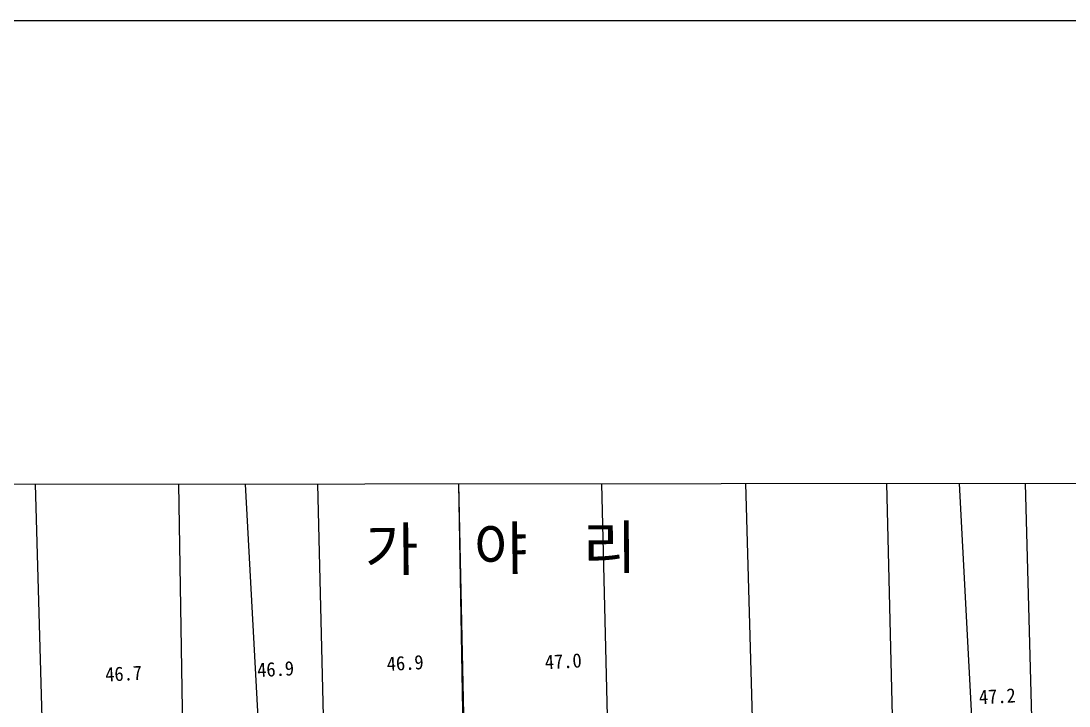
# Model space of a CAD drawing. Header units: millimetres. Extents: x 5990 to 6786, y 1103 to 1810.
# Drawn here: x 6273.7 to 6420.8, y 1522.9 to 1619.1 of the extents above; entities that cross this region are included whole.
import ezdxf
from ezdxf.xclip import XClip

# ---------------------------------------------------------------- set-up
doc = ezdxf.new("R2010")
doc.units = ezdxf.units.MM
doc.header["$LTSCALE"] = 10
doc.header["$MEASUREMENT"] = 0
doc.header["$XCLIPFRAME"] = 2
doc.layers.add('TX-PAPR', color=2, linetype='Continuous', plot=False)
doc.layers.add('TZ-BASE', color=253, linetype='Continuous')
doc.styles.add('GHS', font='GulimChe.ttf')
doc.styles.add('GUL', font='GulimChe.ttf')

# ---------------------------------------------------------------- blocks, each defined once
blk = doc.blocks.new('JD-FGJFJFJ5DFH')
at = {"layer": 'TZ-BASE'}
for p, q in [((229.76, 140.02), (248.36, -209.84)), ((329.9, 140.02), (348.5, -209.84)), ((344.8, -4.87, 8.64), (342.07, 97.46, 8.64)), ((282.66, 95.89, 8.36), (285.22, -6.37, 8.36)), ((305.69, -5.28, 8.57), (302.82, 96.25, 8.57)), ((322.62, 96.89, 8.57), (325.12, -5.22, 8.57)), ((225.18, -2.02, 8.36), (223.55, 94.53, 8.36)), ((242.84, 94.97, 8.36), (245.33, -7.18, 8.36)), ((264.96, -6.78, 8.36), (262.7, 95.28, 8.36)), ((203.16, 94.07, 8.27), (206.14, -7.99, 8.27)), ((263.85, 37.36, 8.36), (262.89, 88.91, 8.36))]:
    blk.add_line(p, q, dxfattribs=at)
for s, height, rotation, style, p in [('가  야  리', 6, 0.51, 'GHS', (250.01, 63.05)), ('46.9', 2, 3.0433, 'GUL', (234.92, 48.13, 10.41)), ('46.9', 2, 3.0433, 'GUL', (253.1, 48.99, 10.41)), ('47.0', 2, 3.0433, 'GUL', (275.28, 49.23, 10.41)), ('46.7', 2, 3.0433, 'GUL', (213.6, 47.5, 10.41)), ('47.2', 2, 3.0433, 'GUL', (336.18, 44.32, 15.68))]:
    blk.add_text(s, height=height, rotation=rotation, dxfattribs=dict(at, style=style)).set_placement(p)

msp = doc.modelspace()

# ---------------------------------------------------------------- linework, layer by layer
at = {"layer": 'TX-PAPR'}
for points in [[(5989.89, 1103.05), (6785.89, 1103.05), (6785.89, 1619.05), (5989.89, 1619.05)], [(6071.91, 1553.85), (6771.91, 1554.51), (6772.05, 1404.51), (6072.05, 1403.85)]]:
    msp.add_lwpolyline(points, close=True, dxfattribs=at)

# ---------------------------------------------------------------- block references
at = {"layer": 'TZ-BASE'}
ref = msp.add_blockref('JD-FGJFJFJ5DFH', (6071.98, 1478.85), dxfattribs=at)
XClip(ref).set_block_clipping_path([(-0.0707419771, 74.9999666371), (699.9289466048, 75.6602251417), (700.0704306207, -74.3397081325), (0.070741977, -74.9999665854)])

doc.saveas('drawing.dxf')
